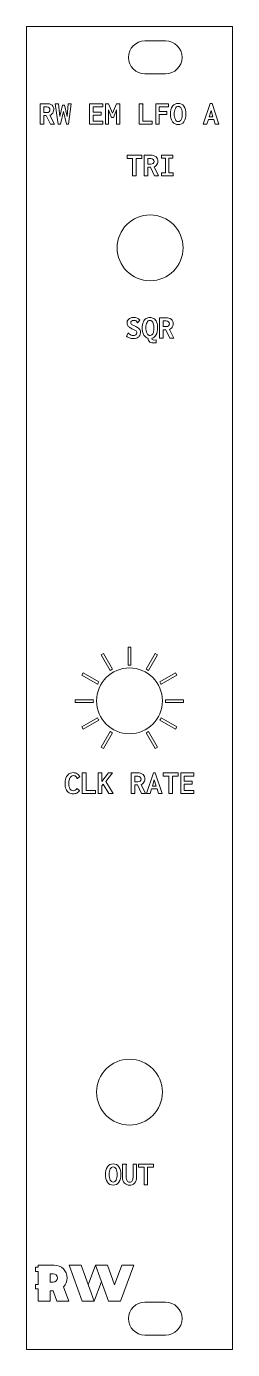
# Model space of a CAD drawing. Header units: millimetres. Extents: x 0 to 20, y 0 to 128.
import ezdxf

# ---------------------------------------------------------------- set-up
doc = ezdxf.new("R2010")
doc.units = ezdxf.units.MM
doc.layers.add('Cuts', color=1, linetype='Continuous', lineweight=13, true_color=0xff0000)
doc.layers.add('VectorEngraving', color=5, linetype='Continuous', lineweight=13, true_color=0x0000ff)

msp = doc.modelspace()

# ---------------------------------------------------------------- linework, layer by layer
at = {"layer": 'Cuts', "color": 1, "true_color": 0xff0000}
for p, q in [((20, 128.5), (0, 128.5)), ((0, 128.5), (0, 0)), ((20, 0), (20, 128.5)), ((11.5, 127.1), (13.5, 127.1)), ((11.5, 123.9), (13.5, 123.9)), ((11.5, 4.6), (13.5, 4.6)), ((11.5, 1.4), (13.5, 1.4)), ((0, 0), (20, 0))]:
    msp.add_line(p, q, dxfattribs=at)
for centre in [(12, 107), (10, 63), (10, 25)]:
    msp.add_circle(centre, 3.2, dxfattribs=at)
for centre, start, end in [((11.5, 125.5), 90, 270), ((13.5, 125.5), 270, 90), ((11.5, 3), 90, 270), ((13.5, 3), 270, 90)]:
    msp.add_arc(centre, 1.6, start, end, dxfattribs=at)
at = {"layer": 'VectorEngraving', "color": 5, "true_color": 0x0000ff}
for p, q in [((6, 6.3), (6.69, 8.2)), ((7.28, 6.6), (6.58, 4.69))]:
    msp.add_line(p, q, dxfattribs=at)
at = {"layer": 'VectorEngraving', "color": 5, "true_color": 0x0000ff, "flags": 128}
for points in [[(1.32, 119.01), (1.32, 121), (1.95, 121, -0.190523), (2.48, 120.84, -0.21489), (2.65, 120.41, -0.100191), (2.6, 120.2, -0.09654), (2.47, 120, -0.110602), (2.28, 119.87), (2.71, 119.01), (2.33, 119.01), (1.92, 119.84), (1.68, 119.84), (1.68, 119.01)], [(10.93, 121), (11.32, 121), (11.32, 120.97, 0.15231), (11.29, 120.93, 0.043707), (11.29, 120.85), (11.29, 119.3), (12.2, 119.3), (12.2, 119.01), (10.93, 119.01)], [(14.74, 118.97, -0.25913), (14.18, 119.24, -0.152705), (13.99, 120, -0.152055), (14.18, 120.76, -0.260989), (14.74, 121.03, -0.259889), (15.29, 120.76, -0.153236), (15.48, 120, -0.153892), (15.29, 119.24, -0.258046)], [(1.68, 120.14), (1.97, 120.14, 0.191831), (2.2, 120.21, 0.215461), (2.28, 120.41, 0.19551), (2.2, 120.6, 0.214661), (1.97, 120.69), (1.68, 120.69)], [(14.74, 119.27, 0.29242), (15.02, 119.45, 0.121433), (15.12, 120.01, 0.120267), (15.02, 120.54, 0.296602), (14.74, 120.73, 0.299569), (14.45, 120.54, 0.118638), (14.35, 120.01, 0.119784), (14.45, 119.45, 0.295261)], [(11.43, 114), (11.43, 115.99), (12.06, 115.99, -0.190523), (12.59, 115.83, -0.21489), (12.76, 115.4, -0.100191), (12.71, 115.18, -0.09654), (12.58, 114.99, -0.110602), (12.38, 114.86), (12.81, 114), (12.43, 114), (12.03, 114.83), (11.79, 114.83), (11.79, 114)], [(11.79, 115.13), (12.08, 115.13, 0.191831), (12.31, 115.2, 0.215461), (12.39, 115.39, 0.19551), (12.31, 115.59, 0.214661), (12.08, 115.67), (11.79, 115.67)], [(10.36, 98.19, -0.082459), (9.99, 98.25, -0.123923), (9.7, 98.43), (9.87, 98.72), (9.89, 98.75), (9.91, 98.73, 0.04687), (9.93, 98.68, 0.09145), (9.98, 98.63, 0.068159), (10.16, 98.53, 0.095003), (10.37, 98.49, 0.154469), (10.61, 98.55, 0.260654), (10.71, 98.75, 0.120851), (10.68, 98.87, 0.121961), (10.57, 98.98, 0.038254), (10.32, 99.11, -0.058107), (9.99, 99.29, -0.120043), (9.82, 99.49, -0.112683), (9.77, 99.73, -0.159231), (9.85, 99.99, -0.131771), (10.08, 100.18, -0.110553), (10.41, 100.24, -0.218459), (11.01, 99.99), (10.8, 99.74), (10.78, 99.72), (10.75, 99.74, 0.052527), (10.74, 99.79, 0.094698), (10.7, 99.85, 0.123915), (10.57, 99.93, 0.06748), (10.41, 99.95, 0.17107), (10.2, 99.89, 0.239524), (10.12, 99.75, 0.131511), (10.15, 99.63, 0.113696), (10.27, 99.52, 0.038355), (10.54, 99.39, -0.053425), (10.86, 99.21, -0.127597), (11.02, 99.01, -0.104237), (11.06, 98.77, -0.12798), (10.99, 98.49, -0.14679), (10.76, 98.27, -0.123967)], [(12.39, 97.76, -0.155015), (11.96, 97.85, -0.231997), (11.82, 98.21, -0.215189), (11.4, 98.52, -0.137199), (11.24, 99.22, -0.104297), (11.35, 99.81, -0.153987), (11.62, 100.14, -0.139325), (11.98, 100.24, -0.147821), (12.36, 100.13, -0.152138), (12.63, 99.8, -0.100924), (12.72, 99.22, -0.137301), (12.57, 98.51, -0.203893), (12.16, 98.21, 0.154345), (12.2, 98.09, 0.235597), (12.33, 98.04), (12.6, 98.06), (12.59, 97.76)], [(11.99, 98.48, 0.180634), (12.18, 98.56, 0.13448), (12.32, 98.78, 0.081473), (12.37, 99.2, 0.078504), (12.31, 99.64, 0.141009), (12.17, 99.88, 0.175029), (11.98, 99.95, 0.296746), (11.7, 99.76, 0.122034), (11.6, 99.25, 0.121631), (11.7, 98.68, 0.292662)], [(12.92, 98.22), (12.92, 100.21), (13.55, 100.21, -0.190523), (14.08, 100.05, -0.21489), (14.25, 99.63, -0.100191), (14.2, 99.41, -0.09654), (14.07, 99.21, -0.110602), (13.88, 99.08), (14.3, 98.22), (13.92, 98.22), (13.52, 99.05), (13.28, 99.05), (13.28, 98.22)], [(13.28, 99.35), (13.57, 99.35, 0.191831), (13.8, 99.42, 0.215461), (13.88, 99.62, 0.19551), (13.8, 99.82, 0.214661), (13.57, 99.9), (13.28, 99.9)], [(4.53, 53.97, -0.137181), (4.13, 54.08, -0.152134), (3.85, 54.41, -0.109573), (3.74, 54.99, -0.085497), (3.81, 55.49, -0.110549), (4, 55.8, -0.109274), (4.26, 55.97, -0.089414), (4.54, 56.03, -0.144279), (4.93, 55.92, -0.15015), (5.17, 55.64), (4.95, 55.47), (4.92, 55.45), (4.9, 55.48, 0.11408), (4.9, 55.52, 0.04611), (4.87, 55.59, 0.120563), (4.72, 55.71, 0.097397), (4.56, 55.74, 0.171045), (4.33, 55.65, 0.132489), (4.16, 55.41, 0.095776), (4.1, 55.01, 0.142464), (4.22, 54.47, 0.270554), (4.54, 54.27, 0.136035), (4.74, 54.32, 0.125476), (4.9, 54.49), (5.15, 54.31, -0.142497), (4.89, 54.05, -0.116168)], [(5.42, 56), (5.81, 56), (5.81, 55.97, 0.15231), (5.79, 55.93, 0.043707), (5.78, 55.85), (5.78, 54.3), (6.69, 54.3), (6.69, 54.01), (5.42, 54.01)], [(7.43, 54.91), (7.3, 54.74), (7.3, 54.01), (6.95, 54.01), (6.95, 56), (7.33, 56), (7.33, 55.97, 0.168988), (7.31, 55.93, 0.029799), (7.3, 55.85), (7.3, 55.18), (7.96, 56.02, 0.053146), (8.08, 56, 0.010005), (8.2, 56), (8.36, 56), (7.69, 55.16), (8.4, 54.01), (7.99, 54)], [(10.16, 54.01), (10.16, 56), (10.79, 56, -0.190523), (11.32, 55.84, -0.21489), (11.49, 55.41, -0.100191), (11.45, 55.19, -0.09654), (11.32, 55, -0.110602), (11.12, 54.87), (11.55, 54.01), (11.17, 54.01), (10.77, 54.84), (10.53, 54.84), (10.53, 54.01)], [(10.53, 55.14), (10.82, 55.14, 0.191831), (11.05, 55.21, 0.215461), (11.12, 55.4, 0.19551), (11.05, 55.6, 0.214661), (10.82, 55.68), (10.53, 55.68)], [(8.42, 15.97, -0.25913), (7.86, 16.24, -0.152705), (7.68, 17, -0.152055), (7.86, 17.76, -0.260989), (8.42, 18.03, -0.259889), (8.97, 17.76, -0.153236), (9.16, 17, -0.153892), (8.97, 16.24, -0.258046)], [(10.01, 15.97, -0.218793), (9.5, 16.17, -0.190278), (9.33, 16.71), (9.33, 18), (9.71, 18), (9.71, 17.97, 0.124617), (9.69, 17.93, 0.045437), (9.69, 17.85), (9.69, 16.71, 0.13334), (9.76, 16.38, 0.278591), (10.01, 16.26, 0.272644), (10.27, 16.38, 0.137686), (10.34, 16.71), (10.34, 18), (10.69, 18), (10.69, 16.72, -0.20833), (10.5, 16.15, -0.198997)], [(8.42, 16.27, 0.29242), (8.7, 16.45, 0.121433), (8.8, 17.01, 0.120267), (8.7, 17.55, 0.296602), (8.42, 17.74, 0.299569), (8.13, 17.55, 0.118638), (8.03, 17.01, 0.119784), (8.13, 16.45, 0.295261)]]:
    msp.add_lwpolyline(points, format="xyb", close=True, dxfattribs=at)
for points in [[(3.07, 119.01), (2.8, 121), (3.12, 121), (3.25, 119.75), (3.51, 120.84), (3.7, 120.84), (3.95, 119.75), (4.06, 121), (4.35, 121), (4.09, 119.01), (3.87, 119.01), (3.58, 120.24), (3.3, 119.01)], [(6.12, 119.01), (6.12, 121), (7.42, 121), (7.42, 120.71), (6.47, 120.71), (6.47, 120.19), (7.25, 120.19), (7.25, 119.9), (6.47, 119.9), (6.47, 119.3), (7.41, 119.3), (7.41, 119.01)], [(7.66, 119.01), (7.66, 121), (7.97, 121), (8.36, 120.09), (8.75, 121), (9.06, 121), (9.06, 119.01), (8.75, 119.01), (8.75, 120.4), (8.44, 119.67), (8.26, 119.67), (7.97, 120.4), (7.97, 119.01)], [(12.55, 119.01), (12.55, 121), (13.79, 121), (13.79, 120.71), (12.87, 120.71), (12.87, 120.23), (13.61, 120.23), (13.61, 119.94), (12.87, 119.94), (12.87, 119.01)], [(18.32, 119.01), (18.18, 119.47), (17.66, 119.47), (17.52, 119.01), (17.16, 119.01), (17.83, 121.01), (18.01, 121.01), (18.68, 119.01)], [(17.92, 120.34), (17.73, 119.73), (18.1, 119.73)], [(10.3, 114), (10.3, 115.68), (9.76, 115.68), (9.76, 115.99), (11.21, 115.99), (11.21, 115.68), (10.64, 115.68), (10.64, 114)], [(13.1, 114), (13.1, 114.29), (13.49, 114.29), (13.49, 115.7), (13.12, 115.7), (13.12, 115.99), (14.22, 115.99), (14.22, 115.7), (13.83, 115.7), (13.83, 114.29), (14.24, 114.29), (14.24, 114)], [(12.81, 54.01), (12.67, 54.47), (12.15, 54.47), (12.01, 54.01), (11.65, 54.01), (12.32, 56.01), (12.5, 56.01), (13.17, 54.01)], [(12.41, 55.34), (12.23, 54.73), (12.59, 54.73)], [(13.82, 54.01), (13.82, 55.69), (13.28, 55.69), (13.28, 56), (14.73, 56), (14.73, 55.69), (14.16, 55.69), (14.16, 54.01)], [(14.97, 54.01), (14.97, 56), (16.26, 56), (16.26, 55.7), (15.32, 55.7), (15.32, 55.19), (16.09, 55.19), (16.09, 54.9), (15.32, 54.9), (15.32, 54.3), (16.25, 54.3), (16.25, 54.01)], [(11.41, 16.01), (11.41, 17.7), (10.88, 17.7), (10.88, 18), (12.32, 18), (12.32, 17.7), (11.76, 17.7), (11.76, 16.01)]]:
    msp.add_lwpolyline(points, close=True, dxfattribs=at)
at = {"layer": 'VectorEngraving', "color": 3, "true_color": 0x00ff00, "flags": 128}
for points in [[(9.86, 68.23), (9.86, 66.47, -0.009431), (9.99, 66.48, -0.009428), (10.12, 66.47), (10.12, 68.23), (9.86, 68.23)], [(7.48, 67.59), (7.25, 67.46), (8.12, 65.94, -0.018851), (8.35, 66.07), (7.48, 67.59)], [(12.5, 67.59), (11.62, 66.07, -0.018853), (11.85, 65.94), (12.73, 67.46), (12.5, 67.59)], [(5.51, 65.72), (5.37, 65.49), (6.89, 64.61, -0.018852), (7.03, 64.84), (5.51, 65.72)], [(14.47, 65.72), (12.95, 64.84, -0.018855), (13.08, 64.61), (14.6, 65.49), (14.47, 65.72)], [(4.74, 63.11), (4.74, 62.85), (6.49, 62.85, -0.009435), (6.49, 62.98, -0.009432), (6.49, 63.11), (4.74, 63.11)], [(13.48, 63.11, -0.009425), (13.49, 62.98, -0.009435), (13.48, 62.85), (15.24, 62.85), (15.24, 63.11), (13.48, 63.11)], [(6.89, 61.34), (5.37, 60.47), (5.51, 60.24), (7.03, 61.12, -0.018852), (6.89, 61.34)], [(13.08, 61.34, -0.018855), (12.95, 61.12), (14.47, 60.24), (14.6, 60.47), (13.08, 61.34)], [(8.12, 60.02), (7.25, 58.5), (7.48, 58.37), (8.35, 59.89, -0.018851), (8.12, 60.02), (8.12, 60.02)], [(11.85, 60.02, -0.018852), (11.62, 59.89), (12.5, 58.37), (12.73, 58.5), (11.85, 60.02)]]:
    msp.add_lwpolyline(points, format="xyb", dxfattribs=at)
at = {"layer": 'VectorEngraving', "color": 5, "true_color": 0x0000ff, "flags": 128}
for points in [[(1.14, 8.2), (1.14, 7.99), (0.88, 7.99), (0.88, 7.57), (1.14, 7.57), (1.14, 6.33), (0.88, 6.33), (0.88, 5.91), (1.14, 5.91), (1.14, 5.7), (1.14, 4.69), (2.3, 4.69), (2.3, 5.7), (2.58, 5.7), (2.94, 4.69), (4.11, 4.69), (3.6, 6.09, 0.192358), (3.95, 6.95, 0.414213), (2.7, 8.2), (1.14, 8.2)], [(2.3, 7.36), (2.59, 7.36, -0.414211), (3, 6.95, -0.414192), (2.59, 6.54), (2.3, 6.54), (2.3, 7.36)]]:
    msp.add_lwpolyline(points, format="xyb", dxfattribs=at)
for points in [[(4.14, 8.2), (5.42, 4.69), (6.58, 4.69), (5.31, 8.2), (4.14, 8.2)], [(6.69, 8.2), (7.97, 4.69), (9.14, 4.69), (10.41, 8.2), (9.24, 8.2), (8.55, 6.3), (7.86, 8.2), (6.69, 8.2)]]:
    msp.add_lwpolyline(points, dxfattribs=at)

doc.saveas('drawing.dxf')
